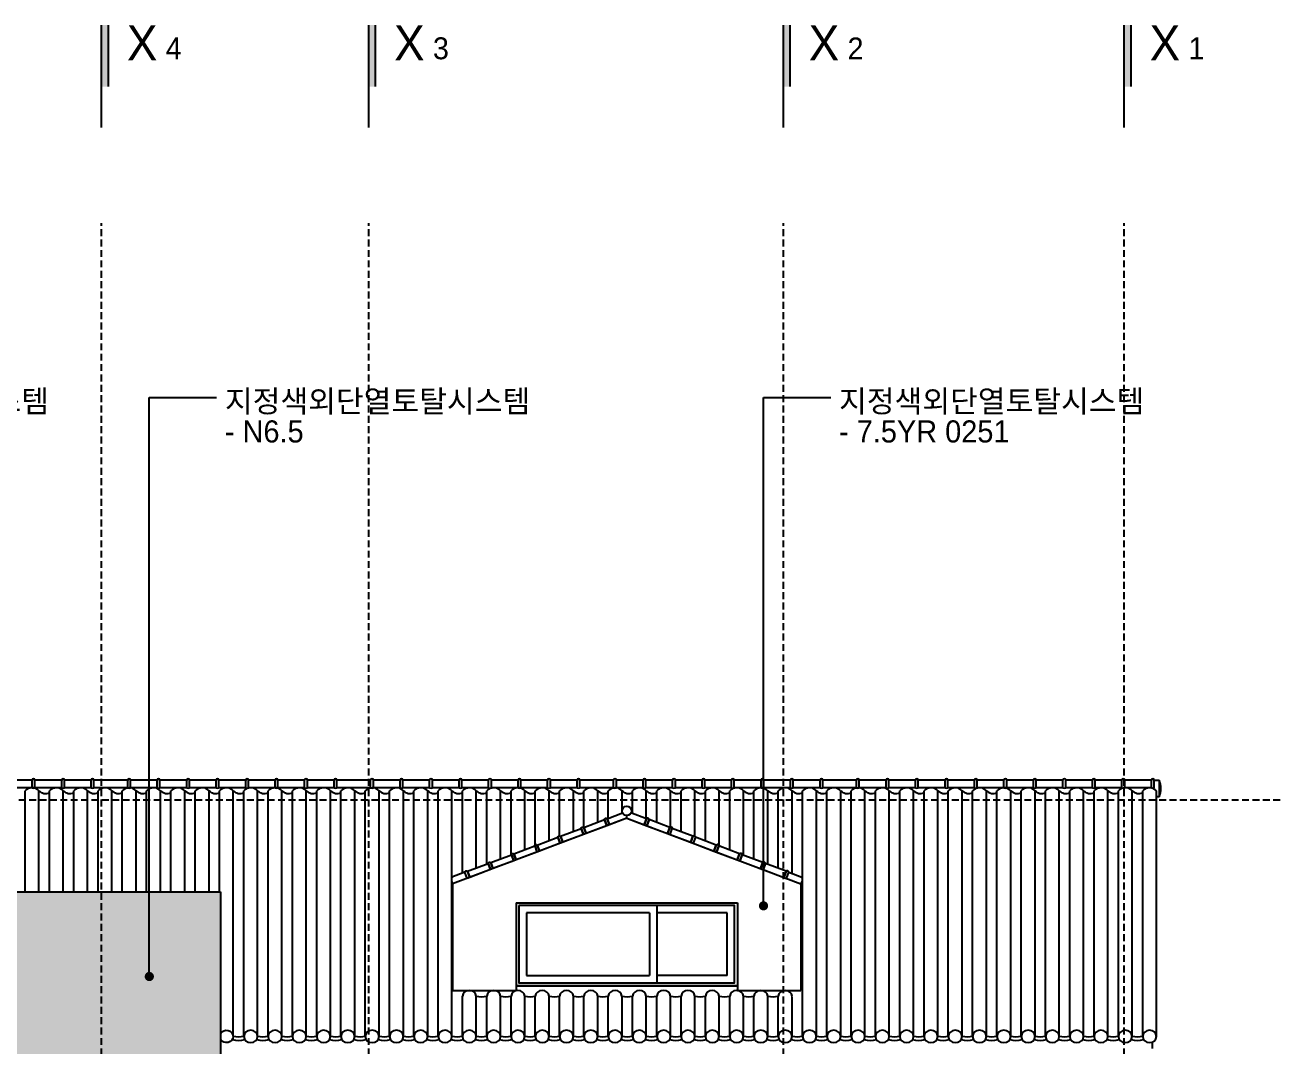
# Model space of a CAD drawing. Extents: x 11416736 to 11582377, y -14295679 to -14163266.
# Drawn here: x 11564336 to 11577986, y -14281668 to -14270594 of the extents above; entities that cross this region are included whole.
import ezdxf
from ezdxf.enums import TextEntityAlignment as Align

# ---------------------------------------------------------------- set-up
doc = ezdxf.new("R2010")
doc.units = 0
doc.header["$LTSCALE"] = 50
doc.header["$MEASUREMENT"] = 0
doc.linetypes.add('HIDDEN', pattern=[0.375, 0.25, -0.125])
for name, color, linetype in [('! 01 진한선', 2, 'CONTINUOUS'), ('! 02 중간선_01', 3, 'CONTINUOUS'), ('! 03 중간선_02', 145, 'CONTINUOUS'), ('! 04 가는선_01', 253, 'CONTINUOUS'), ('! 06 중심선', 11, 'CONTINUOUS'), ('! 12 지시선_안내선', 252, 'CONTINUOUS'), ('! 22 text 진한선', 7, 'CONTINUOUS'), ('! 30 스크린 40', 53, 'CONTINUOUS'), ('TEX', 3, 'CONTINUOUS')]:
    doc.layers.add(name, color=color, linetype=linetype)
doc.styles.add('굴림', font='Gulim.ttf')

msp = doc.modelspace()

# ---------------------------------------------------------------- hatches: boundary and pattern name
at = {"layer": '! 30 스크린 40', "ltscale": 30}
h = msp.add_hatch(dxfattribs=at)
h.set_pattern_fill('AR-SAND', color=256, scale=100)
h.set_pattern_definition([(37.5, (2965136.8, -10417321.28), (-6.2993358, 192.682377), [0, -152, 0, -170, 0, -162.5]), (7.5, (2965136.8, -10417321.28), (176.9776705, 282.2146065), [0, -82, 0, -137, 0, -52.5]), (327.5, (2965013.8, -10417321.28), (311.4141862, 0.5659054), [0, -50, 0, -180, 0, -235]), (317.5, (2965013.8, -10417321.28), (300.6126605, 87.7675565), [0, -25, 0, -118, 0, -135])])
edge = h.paths.add_edge_path()
edge.add_ellipse((11563840.9, -14287115.2), major_axis=(75, 0), ratio=0.8918919, start_angle=3.88521, end_angle=176.11479, ccw=False)
edge.add_arc((11563972.7, -14286896.2), 221.9, 255.11552, 284.88448)
edge.add_ellipse((11564104.6, -14287115.2), major_axis=(75, 0), ratio=0.8918919, start_angle=3.88521, end_angle=176.11479, ccw=False)
edge.add_arc((11564236.4, -14286896.2), 221.9, 255.11552, 284.88448)
edge.add_ellipse((11564368.2, -14287115.2), major_axis=(75, 0), ratio=0.8918919, start_angle=3.88521, end_angle=176.11479, ccw=False)
edge.add_arc((11564500.1, -14286896.2), 221.9, 255.11552, 284.88448)
edge.add_ellipse((11564631.9, -14287115.2), major_axis=(75, 0), ratio=0.8918919, start_angle=3.88521, end_angle=176.11479, ccw=False)
edge.add_arc((11564763.7, -14286896.2), 221.9, 255.11552, 284.88448)
edge.add_ellipse((11564895.5, -14287115.2), major_axis=(75, 0), ratio=0.8918919, start_angle=3.88521, end_angle=176.11479, ccw=False)
edge.add_arc((11565027.4, -14286896.2), 221.9, 255.11552, 284.88448)
edge.add_ellipse((11565159.2, -14287115.2), major_axis=(75, 0), ratio=0.8918919, start_angle=3.88521, end_angle=176.11479, ccw=False)
edge.add_arc((11565291, -14286896.2), 221.9, 255.11552, 284.88448)
edge.add_ellipse((11565422.9, -14287115.2), major_axis=(75, 0), ratio=0.8918919, start_angle=3.88521, end_angle=176.11479, ccw=False)
edge.add_arc((11565554.7, -14286896.2), 221.9, 255.11552, 284.88448)
edge.add_ellipse((11565686.5, -14287115.2), major_axis=(75, 0), ratio=0.8918919, start_angle=3.88521, end_angle=176.11479, ccw=False)
edge.add_arc((11565818.4, -14286896.2), 221.9, 255.11552, 284.88448)
edge.add_ellipse((11565950.2, -14287115.2), major_axis=(75, 0), ratio=0.8918919, start_angle=3.88521, end_angle=176.11479, ccw=False)
edge.add_arc((11566082, -14286896.2), 221.9, 255.11552, 284.88448)
edge.add_ellipse((11566213.8, -14287115.2), major_axis=(75, 0), ratio=0.8918919, start_angle=3.88521, end_angle=176.11479, ccw=False)
edge.add_arc((11566392.5, -14286644), 478, 257.45549, 277.59102)
edge.add_line((11566455.6, -14287117.9), (11566455.6, -14279998.3))
edge.add_line((11566455.6, -14279998.3), (11557875.6, -14279998.3))
edge.add_line((11557875.6, -14279998.3), (11557875.6, -14281698.3))
edge.add_line((11557875.6, -14281698.3), (11563715.6, -14281698.3))
edge.add_line((11563715.6, -14281698.3), (11563715.6, -14287118))
edge.add_arc((11563709.1, -14286896.2), 221.9, 271.69614, 284.88448)

# ---------------------------------------------------------------- linework, layer by layer
at = {"layer": '! 01 진한선', "ltscale": 30}
for p, q in [((11557875.6, -14279998.3), (11566455.6, -14279998.3)), ((11566455.6, -14279998.3), (11566455.6, -14287117.9))]:
    msp.add_line(p, q, dxfattribs=at)
at = {"layer": '! 02 중간선_01'}
for p, q in [((11576642.3, -14278966.9), (11576614.1, -14278966.9)), ((11576614.7, -14281566.3), (11576614.7, -14278900.1)), ((11568975.6, -14279910.3), (11568975.6, -14281066.4)), ((11572755.6, -14279910.3), (11572755.6, -14281066.4)), ((11576570.7, -14281698.3), (11576570.7, -14281627.2))]:
    msp.add_line(p, q, dxfattribs=at)
at = {"layer": '! 02 중간선_01', "color": 3, "ltscale": 30}
for p, q in [((11570865.6, -14279198.3), (11568975.6, -14279910.3)), ((11570865.6, -14279198.3), (11572755.6, -14279910.3)), ((11569665.6, -14280116.4), (11572065.6, -14280116.4)), ((11569665.6, -14280116.4), (11569665.6, -14281016.4)), ((11572065.6, -14280116.4), (11572065.6, -14281016.4)), ((11568975.6, -14281066.4), (11569665.6, -14281066.4)), ((11569665.6, -14281016.4), (11572065.6, -14281016.4)), ((11569665.6, -14281016.4), (11569665.6, -14281066.4)), ((11572065.6, -14281016.4), (11572065.6, -14281066.4)), ((11572065.6, -14281066.4), (11572755.6, -14281066.4))]:
    msp.add_line(p, q, dxfattribs=at)
at = {"layer": '! 02 중간선_01'}
msp.add_arc((11576447.8, -14278876.4), 214.6, 335.06446, 24.93554, dxfattribs=at)
at = {"layer": '! 03 중간선_02'}
for centre, radius, start, end in [((11569288.8, -14280914.3), 221.9, 255.11552, 284.88448), ((11569552.5, -14280914.3), 221.9, 255.11552, 284.88448), ((11569816.1, -14280914.3), 221.9, 255.11552, 284.88448), ((11570079.8, -14280914.3), 221.9, 255.11552, 284.88448), ((11570343.5, -14280914.3), 221.9, 255.11552, 284.88448), ((11570607.1, -14280914.3), 221.9, 255.11552, 284.88448), ((11570870.8, -14280914.3), 221.9, 255.11552, 284.88448), ((11571134.5, -14280914.3), 221.9, 255.11552, 284.88448), ((11571398.1, -14280914.3), 221.9, 255.11552, 284.88448), ((11571661.8, -14280914.3), 221.9, 255.11552, 284.88448), ((11571925.4, -14280914.3), 221.9, 255.11552, 284.88448), ((11572189.1, -14280914.3), 221.9, 255.11552, 284.88448), ((11572452.8, -14280914.3), 221.9, 255.11552, 284.88448), ((11566388.7, -14281347.3), 262.5, 284.76764, 284.93402), ((11566652.4, -14281347.3), 262.5, 255.06598, 284.93402), ((11566652.4, -14281347.3), 221.9, 255.11552, 284.88448), ((11566916.1, -14281347.3), 262.5, 255.06598, 284.93402), ((11566916.1, -14281347.3), 221.9, 255.11552, 284.88448), ((11567179.7, -14281347.3), 262.5, 255.06598, 284.93402), ((11567179.7, -14281347.3), 221.9, 255.11552, 284.88448), ((11567443.4, -14281347.3), 262.5, 255.06598, 284.93402), ((11567443.4, -14281347.3), 221.9, 255.11552, 284.88448), ((11567707, -14281347.3), 262.5, 255.06598, 284.93402), ((11567707, -14281347.3), 221.9, 255.11552, 284.88448), ((11567970.7, -14281347.3), 262.5, 255.06598, 284.93402), ((11567970.7, -14281347.3), 221.9, 255.11552, 284.88448), ((11568234.4, -14281347.3), 262.5, 255.06598, 284.93402), ((11568234.4, -14281347.3), 221.9, 255.11552, 284.88448), ((11568498, -14281347.3), 262.5, 255.06598, 284.93402), ((11568498, -14281347.3), 221.9, 255.11552, 284.88448), ((11568761.7, -14281347.3), 262.5, 255.06598, 284.93402), ((11568761.7, -14281347.3), 221.9, 255.11552, 284.88448), ((11569025.3, -14281347.3), 262.5, 255.06598, 284.93402), ((11569025.3, -14281347.3), 221.9, 255.11552, 284.88448), ((11569289, -14281347.3), 262.5, 255.06598, 284.93402), ((11569289, -14281347.3), 221.9, 255.11552, 284.88448), ((11569552.7, -14281347.3), 262.5, 255.06598, 284.93402), ((11569552.7, -14281347.3), 221.9, 255.11552, 284.88448), ((11569816.3, -14281347.3), 262.5, 255.06598, 284.93402), ((11569816.3, -14281347.3), 221.9, 255.11552, 284.88448), ((11570080, -14281347.3), 262.5, 255.06598, 284.93402), ((11570080, -14281347.3), 221.9, 255.11552, 284.88448), ((11570343.6, -14281347.3), 262.5, 255.06598, 284.93402), ((11570343.6, -14281347.3), 221.9, 255.11552, 284.88448), ((11570607.3, -14281347.3), 262.5, 255.06598, 284.93402), ((11570607.3, -14281347.3), 221.9, 255.11552, 284.88448), ((11570871, -14281347.3), 262.5, 255.06598, 284.93402), ((11570871, -14281347.3), 221.9, 255.11552, 284.88448), ((11571134.6, -14281347.3), 262.5, 255.06598, 284.93402), ((11571134.6, -14281347.3), 221.9, 255.11552, 284.88448), ((11571398.3, -14281347.3), 262.5, 255.06598, 284.93402), ((11571398.3, -14281347.3), 221.9, 255.11552, 284.88448), ((11571661.9, -14281347.3), 262.5, 255.06598, 284.93402), ((11571661.9, -14281347.3), 221.9, 255.11552, 284.88448), ((11571925.6, -14281347.3), 262.5, 255.06598, 284.93402), ((11571925.6, -14281347.3), 221.9, 255.11552, 284.88448), ((11572189.3, -14281347.3), 262.5, 255.06598, 284.93402), ((11572189.3, -14281347.3), 221.9, 255.11552, 284.88448), ((11572452.9, -14281347.3), 262.5, 255.06598, 284.93402), ((11572452.9, -14281347.3), 221.9, 255.11552, 284.88448), ((11572716.6, -14281347.3), 262.5, 255.06598, 284.93402), ((11572716.6, -14281347.3), 221.9, 255.11552, 284.88448), ((11572980.2, -14281347.3), 262.5, 255.06598, 284.93402), ((11572980.2, -14281347.3), 221.9, 255.11552, 284.88448), ((11573243.9, -14281347.3), 262.5, 255.06598, 284.93402), ((11573243.9, -14281347.3), 221.9, 255.11552, 284.88448), ((11573507.6, -14281347.3), 262.5, 255.06598, 284.93402), ((11573507.6, -14281347.3), 221.9, 255.11552, 284.88448), ((11573771.2, -14281347.3), 262.5, 255.06598, 284.93402), ((11573771.2, -14281347.3), 221.9, 255.11552, 284.88448), ((11574034.9, -14281347.3), 262.5, 255.06598, 284.93402), ((11574034.9, -14281347.3), 221.9, 255.11552, 284.88448), ((11574298.5, -14281347.3), 262.5, 255.06598, 284.93402), ((11574298.5, -14281347.3), 221.9, 255.11552, 284.88448), ((11574562.2, -14281347.3), 262.5, 255.06598, 284.93402), ((11574562.2, -14281347.3), 221.9, 255.11552, 284.88448), ((11574825.9, -14281347.3), 262.5, 255.06598, 284.93402), ((11574825.9, -14281347.3), 221.9, 255.11552, 284.88448), ((11575089.5, -14281347.3), 262.5, 255.06598, 284.93402), ((11575089.5, -14281347.3), 221.9, 255.11552, 284.88448), ((11575353.2, -14281347.3), 262.5, 255.06598, 284.93402), ((11575353.2, -14281347.3), 221.9, 255.11552, 284.88448), ((11575616.8, -14281347.3), 262.5, 255.06598, 284.93402), ((11575616.8, -14281347.3), 221.9, 255.11552, 284.88448), ((11575880.5, -14281347.3), 262.5, 255.06598, 284.93402), ((11575880.5, -14281347.3), 221.9, 255.11552, 284.88448), ((11576144.2, -14281347.3), 262.5, 255.06598, 284.93402), ((11576144.2, -14281347.3), 221.9, 255.11552, 284.88448), ((11576407.8, -14281347.3), 262.5, 255.06598, 284.93402), ((11576407.8, -14281347.3), 221.9, 255.11552, 284.88448)]:
    msp.add_arc(centre, radius, start, end, dxfattribs=at)
for centre in [(11569157, -14281133.3), (11569420.7, -14281133.3), (11569684.3, -14281133.3), (11569948, -14281133.3), (11570211.6, -14281133.3), (11570475.3, -14281133.3), (11570739, -14281133.3), (11571002.6, -14281133.3), (11571266.3, -14281133.3), (11571529.9, -14281133.3), (11571793.6, -14281133.3), (11572057.3, -14281133.3), (11572320.9, -14281133.3), (11572584.6, -14281133.3)]:
    msp.add_ellipse(centre, major_axis=(75, 0), ratio=0.8918919, start_param=0.0678097, end_param=3.073783, dxfattribs=at)
at = {"layer": '! 03 중간선_02', "extrusion": (0, 0, -1)}
msp.add_ellipse((11566520.6, -14281566.3), major_axis=(-75, 0), ratio=0.8918919, start_param=0.5241472, end_param=5.7590381, dxfattribs=at)
for centre in [(11566784.2, -14281566.3), (11567047.9, -14281566.3), (11567311.6, -14281566.3), (11567575.2, -14281566.3), (11567838.9, -14281566.3), (11568102.5, -14281566.3), (11568366.2, -14281566.3), (11568629.9, -14281566.3), (11568893.5, -14281566.3), (11569157.2, -14281566.3), (11569420.8, -14281566.3), (11569684.5, -14281566.3), (11569948.2, -14281566.3), (11570211.8, -14281566.3), (11570475.5, -14281566.3), (11570739.1, -14281566.3), (11571002.8, -14281566.3), (11571266.5, -14281566.3), (11571530.1, -14281566.3), (11571793.8, -14281566.3), (11572057.4, -14281566.3), (11572321.1, -14281566.3), (11572584.8, -14281566.3), (11572848.4, -14281566.3), (11573112.1, -14281566.3), (11573375.7, -14281566.3), (11573639.4, -14281566.3), (11573903.1, -14281566.3), (11574166.7, -14281566.3), (11574430.4, -14281566.3), (11574694, -14281566.3), (11574957.7, -14281566.3), (11575221.4, -14281566.3), (11575485, -14281566.3), (11575748.7, -14281566.3), (11576012.3, -14281566.3), (11576276, -14281566.3), (11576539.7, -14281566.3)]:
    msp.add_ellipse(centre, major_axis=(-75, 0), ratio=0.8918919, dxfattribs=at)
at = {"layer": '! 04 가는선_01'}
for p, q in [((11564413.1, -14278786), (11564123.1, -14278786)), ((11564413.1, -14278868.9), (11564413.1, -14278786)), ((11564443.1, -14278868.9), (11564443.1, -14278786)), ((11564733.1, -14278786), (11564443.1, -14278786)), ((11564733.1, -14278868.9), (11564733.1, -14278786)), ((11564763.1, -14278868.9), (11564763.1, -14278786)), ((11565053.2, -14278786), (11564763.1, -14278786)), ((11565053.2, -14278868.9), (11565053.2, -14278786)), ((11565083.2, -14278868.9), (11565083.2, -14278786)), ((11565449.5, -14278786), (11565083.2, -14278786)), ((11565449.5, -14278868.9), (11565449.5, -14278786)), ((11565479.5, -14278868.9), (11565479.5, -14278786)), ((11565769.5, -14278786), (11565479.5, -14278786)), ((11565769.5, -14278868.9), (11565769.5, -14278786)), ((11565799.5, -14278868.9), (11565799.5, -14278786)), ((11566089.6, -14278786), (11565799.5, -14278786)), ((11566089.6, -14278868.9), (11566089.6, -14278786)), ((11566119.6, -14278868.9), (11566119.6, -14278786)), ((11566409.6, -14278786), (11566119.6, -14278786)), ((11566409.6, -14278868.9), (11566409.6, -14278786)), ((11566439.6, -14278868.9), (11566439.6, -14278786)), ((11566729.7, -14278786), (11566439.6, -14278786)), ((11566729.7, -14278868.9), (11566729.7, -14278786)), ((11566759.7, -14278868.9), (11566759.7, -14278786)), ((11567049.7, -14278786), (11566759.7, -14278786)), ((11567049.7, -14278868.9), (11567049.7, -14278786)), ((11567079.7, -14278868.9), (11567079.7, -14278786)), ((11567369.7, -14278786), (11567079.7, -14278786)), ((11567369.7, -14278868.9), (11567369.7, -14278786)), ((11567399.7, -14278868.9), (11567399.7, -14278786)), ((11567689.8, -14278786), (11567399.7, -14278786)), ((11567689.8, -14278868.9), (11567689.8, -14278786)), ((11567719.8, -14278868.9), (11567719.8, -14278786)), ((11568086.1, -14278786), (11567719.8, -14278786)), ((11568086.1, -14278868.9), (11568086.1, -14278786)), ((11568116.1, -14278868.9), (11568116.1, -14278786)), ((11568406.1, -14278786), (11568116.1, -14278786)), ((11568406.1, -14278868.9), (11568406.1, -14278786)), ((11568436.1, -14278868.9), (11568436.1, -14278786)), ((11568726.2, -14278786), (11568436.1, -14278786)), ((11568726.2, -14278868.9), (11568726.2, -14278786)), ((11568756.2, -14278868.9), (11568756.2, -14278786)), ((11569046.2, -14278786), (11568756.2, -14278786)), ((11569046.2, -14278868.9), (11569046.2, -14278786)), ((11569076.2, -14278868.9), (11569076.2, -14278786)), ((11569366.3, -14278786), (11569076.2, -14278786)), ((11569366.3, -14278868.9), (11569366.3, -14278786)), ((11569396.3, -14278868.9), (11569396.3, -14278786)), ((11569686.3, -14278786), (11569396.3, -14278786)), ((11569686.3, -14278868.9), (11569686.3, -14278786)), ((11569716.3, -14278868.9), (11569716.3, -14278786)), ((11570006.3, -14278786), (11569716.3, -14278786)), ((11570006.3, -14278868.9), (11570006.3, -14278786)), ((11570036.3, -14278868.9), (11570036.3, -14278786)), ((11570326.4, -14278786), (11570036.3, -14278786)), ((11570326.4, -14278868.9), (11570326.4, -14278786)), ((11570356.4, -14278868.9), (11570356.4, -14278786)), ((11570722.7, -14278786), (11570356.4, -14278786)), ((11570722.7, -14278868.9), (11570722.7, -14278786)), ((11570752.7, -14278868.9), (11570752.7, -14278786)), ((11571042.7, -14278786), (11570752.7, -14278786)), ((11571042.7, -14278868.9), (11571042.7, -14278786)), ((11571072.7, -14278868.9), (11571072.7, -14278786)), ((11571362.8, -14278786), (11571072.7, -14278786)), ((11571362.8, -14278868.9), (11571362.8, -14278786)), ((11571392.8, -14278868.9), (11571392.8, -14278786)), ((11571682.8, -14278786), (11571392.8, -14278786)), ((11571682.8, -14278868.9), (11571682.8, -14278786)), ((11571712.8, -14278868.9), (11571712.8, -14278786)), ((11572002.9, -14278786), (11571712.8, -14278786)), ((11572002.9, -14278868.9), (11572002.9, -14278786)), ((11572032.9, -14278868.9), (11572032.9, -14278786)), ((11572322.9, -14278786), (11572032.9, -14278786)), ((11572322.9, -14278868.9), (11572322.9, -14278786)), ((11572352.9, -14278868.9), (11572352.9, -14278786)), ((11572642.9, -14278786), (11572352.9, -14278786)), ((11572642.9, -14278868.9), (11572642.9, -14278786)), ((11572672.9, -14278868.9), (11572672.9, -14278786)), ((11572963, -14278786), (11572672.9, -14278786)), ((11572963, -14278868.9), (11572963, -14278786)), ((11572993, -14278868.9), (11572993, -14278786)), ((11573359.3, -14278786), (11572993, -14278786)), ((11573359.3, -14278868.9), (11573359.3, -14278786)), ((11573389.3, -14278868.9), (11573389.3, -14278786)), ((11573679.3, -14278786), (11573389.3, -14278786)), ((11573679.3, -14278868.9), (11573679.3, -14278786)), ((11573709.3, -14278868.9), (11573709.3, -14278786)), ((11573999.4, -14278786), (11573709.3, -14278786)), ((11573999.4, -14278868.9), (11573999.4, -14278786)), ((11574029.4, -14278868.9), (11574029.4, -14278786)), ((11574319.4, -14278786), (11574029.4, -14278786)), ((11574319.4, -14278868.9), (11574319.4, -14278786)), ((11574349.4, -14278868.9), (11574349.4, -14278786)), ((11574639.5, -14278786), (11574349.4, -14278786)), ((11574639.5, -14278868.9), (11574639.5, -14278786)), ((11574669.5, -14278868.9), (11574669.5, -14278786)), ((11574959.5, -14278786), (11574669.5, -14278786)), ((11574959.5, -14278868.9), (11574959.5, -14278786)), ((11574989.5, -14278868.9), (11574989.5, -14278786)), ((11575279.5, -14278786), (11574989.5, -14278786)), ((11575279.5, -14278868.9), (11575279.5, -14278786)), ((11575309.5, -14278868.9), (11575309.5, -14278786)), ((11575599.6, -14278786), (11575309.5, -14278786)), ((11575599.6, -14278868.9), (11575599.6, -14278786)), ((11575629.6, -14278868.9), (11575629.6, -14278786)), ((11575919.6, -14278786), (11575629.6, -14278786)), ((11575919.6, -14278868.9), (11575919.6, -14278786)), ((11575949.6, -14278868.9), (11575949.6, -14278786)), ((11576239.7, -14278786), (11575949.6, -14278786)), ((11576239.7, -14278868.9), (11576239.7, -14278786)), ((11576269.7, -14278868.9), (11576269.7, -14278786)), ((11576559.7, -14278786), (11576269.7, -14278786)), ((11576559.7, -14278868.9), (11576559.7, -14278786)), ((11576589.7, -14278868.9), (11576589.7, -14278786)), ((11576589.7, -14278786), (11576642.3, -14278786)), ((11576642.3, -14278786), (11576642.3, -14278966.9)), ((11564413.1, -14278868.9), (11564123.1, -14278868.9)), ((11564336.3, -14279998.3), (11564336.3, -14278901.6)), ((11564733.1, -14278868.9), (11564443.1, -14278868.9)), ((11564486.3, -14279998.3), (11564486.3, -14278900.1)), ((11564599.9, -14279998.3), (11564599.9, -14278901.6)), ((11564749.9, -14279998.3), (11564749.9, -14278900.1)), ((11565053.2, -14278868.9), (11564763.1, -14278868.9)), ((11564863.6, -14279998.3), (11564863.6, -14278901.6)), ((11565013.6, -14279998.3), (11565013.6, -14278900.1)), ((11565449.5, -14278868.9), (11565083.2, -14278868.9)), ((11565127.3, -14279998.3), (11565127.3, -14278901.6)), ((11565277.3, -14279998.3), (11565277.3, -14278900.1)), ((11565277.3, -14279998.3), (11565277.3, -14278900.1)), ((11565390.9, -14279998.3), (11565390.9, -14278901.6)), ((11565769.5, -14278868.9), (11565479.5, -14278868.9)), ((11565540.9, -14279998.3), (11565540.9, -14278900.1)), ((11565654.6, -14279998.3), (11565654.6, -14278901.6)), ((11566089.6, -14278868.9), (11565799.5, -14278868.9)), ((11565804.6, -14279998.3), (11565804.6, -14278900.1)), ((11565918.2, -14279998.3), (11565918.2, -14278901.6)), ((11566068.2, -14279998.3), (11566068.2, -14278900.1)), ((11566409.6, -14278868.9), (11566119.6, -14278868.9)), ((11566181.9, -14279998.3), (11566181.9, -14278901.6)), ((11566331.9, -14279998.3), (11566331.9, -14278900.1)), ((11566729.7, -14278868.9), (11566439.6, -14278868.9)), ((11566445.6, -14279998.3), (11566445.6, -14278901.6)), ((11566595.6, -14281561.8), (11566595.6, -14278900.1)), ((11566709.2, -14281561.8), (11566709.2, -14278901.6)), ((11567049.7, -14278868.9), (11566759.7, -14278868.9)), ((11566859.2, -14281561.8), (11566859.2, -14278900.1)), ((11566972.9, -14281561.8), (11566972.9, -14278901.6)), ((11567369.7, -14278868.9), (11567079.7, -14278868.9)), ((11567122.9, -14281561.8), (11567122.9, -14278900.1)), ((11567236.6, -14281561.8), (11567236.6, -14278901.6)), ((11567386.6, -14281561.8), (11567386.6, -14278900.1)), ((11567689.8, -14278868.9), (11567399.7, -14278868.9)), ((11567500.2, -14281561.8), (11567500.2, -14278901.6)), ((11567650.2, -14281561.8), (11567650.2, -14278900.1)), ((11568086.1, -14278868.9), (11567719.8, -14278868.9)), ((11567763.9, -14281561.8), (11567763.9, -14278901.6)), ((11567913.9, -14281561.8), (11567913.9, -14278900.1)), ((11567913.9, -14281561.8), (11567913.9, -14278900.1)), ((11568027.5, -14281561.8), (11568027.5, -14278901.6)), ((11568406.1, -14278868.9), (11568116.1, -14278868.9)), ((11568177.5, -14281561.8), (11568177.5, -14278900.1)), ((11568291.2, -14281561.8), (11568291.2, -14278901.6)), ((11568726.2, -14278868.9), (11568436.1, -14278868.9)), ((11568441.2, -14281561.8), (11568441.2, -14278900.1)), ((11568554.9, -14281561.8), (11568554.9, -14278901.6)), ((11568704.9, -14281561.8), (11568704.9, -14278900.1)), ((11569046.2, -14278868.9), (11568756.2, -14278868.9)), ((11568818.5, -14281561.8), (11568818.5, -14278901.6)), ((11568968.5, -14281561.8), (11568968.5, -14278900.1)), ((11569366.3, -14278868.9), (11569076.2, -14278868.9)), ((11569082.2, -14279795.4), (11569082.2, -14278900.1)), ((11569232.2, -14279738.8), (11569232.2, -14278900.1)), ((11569345.8, -14279696), (11569345.8, -14278901.6)), ((11569686.3, -14278868.9), (11569396.3, -14278868.9)), ((11569495.8, -14279639.5), (11569495.8, -14278900.1)), ((11569609.5, -14279596.7), (11569609.5, -14278901.6)), ((11570006.3, -14278868.9), (11569716.3, -14278868.9)), ((11569759.5, -14279540.2), (11569759.5, -14278900.1)), ((11569873.2, -14279487.2), (11569873.2, -14278901.6)), ((11570023.2, -14279440.9), (11570023.2, -14278900.1)), ((11570326.4, -14278868.9), (11570036.3, -14278868.9)), ((11570136.8, -14279389.2), (11570136.8, -14278901.6)), ((11570286.8, -14279341.5), (11570286.8, -14278900.1)), ((11570722.7, -14278868.9), (11570356.4, -14278868.9)), ((11570400.5, -14279298.7), (11570400.5, -14278901.6)), ((11570550.5, -14279242.2), (11570550.5, -14278900.1)), ((11570550.5, -14279242.2), (11570550.5, -14278900.1)), ((11570664.1, -14279199.4), (11570664.1, -14278901.6)), ((11571042.7, -14278868.9), (11570752.7, -14278868.9)), ((11570814.1, -14279142.9), (11570814.1, -14278900.1)), ((11570927.8, -14279146.9), (11570927.8, -14278901.6)), ((11571362.8, -14278868.9), (11571072.7, -14278868.9)), ((11571077.8, -14279203.4), (11571077.8, -14278900.1)), ((11571191.5, -14279246.2), (11571191.5, -14278901.6)), ((11571341.5, -14279294), (11571341.5, -14278900.1)), ((11571682.8, -14278868.9), (11571392.8, -14278868.9)), ((11571455.1, -14279345.5), (11571455.1, -14278901.6)), ((11571605.1, -14279391.8), (11571605.1, -14278900.1)), ((11572002.9, -14278868.9), (11571712.8, -14278868.9)), ((11571718.8, -14279444.9), (11571718.8, -14278901.6)), ((11571868.8, -14279501.4), (11571868.8, -14278900.1)), ((11571982.4, -14279544.2), (11571982.4, -14278901.6)), ((11572322.9, -14278868.9), (11572032.9, -14278868.9)), ((11572132.4, -14279600.7), (11572132.4, -14278900.1)), ((11572246.1, -14279643.5), (11572246.1, -14278901.6)), ((11572642.9, -14278868.9), (11572352.9, -14278868.9)), ((11572396.1, -14279700), (11572396.1, -14278900.1)), ((11572509.8, -14279742.9), (11572509.8, -14278901.6)), ((11572659.8, -14279799.4), (11572659.8, -14278901.6)), ((11572963, -14278868.9), (11572672.9, -14278868.9)), ((11572773.4, -14281561.8), (11572773.4, -14278901.6)), ((11572923.4, -14281561.8), (11572923.4, -14278900.1)), ((11573359.3, -14278868.9), (11572993, -14278868.9)), ((11573037.1, -14281561.8), (11573037.1, -14278901.6)), ((11573187.1, -14281561.8), (11573187.1, -14278900.1)), ((11573187.1, -14281561.8), (11573187.1, -14278900.1)), ((11573300.7, -14281561.8), (11573300.7, -14278901.6)), ((11573679.3, -14278868.9), (11573389.3, -14278868.9)), ((11573450.7, -14281561.8), (11573450.7, -14278900.1)), ((11573564.4, -14281561.8), (11573564.4, -14278901.6)), ((11573999.4, -14278868.9), (11573709.3, -14278868.9)), ((11573714.4, -14281561.8), (11573714.4, -14278900.1)), ((11573828.1, -14281561.8), (11573828.1, -14278901.6)), ((11573978.1, -14281561.8), (11573978.1, -14278900.1)), ((11574319.4, -14278868.9), (11574029.4, -14278868.9)), ((11574091.7, -14281561.8), (11574091.7, -14278901.6)), ((11574241.7, -14281561.8), (11574241.7, -14278900.1)), ((11574639.5, -14278868.9), (11574349.4, -14278868.9)), ((11574355.4, -14281561.8), (11574355.4, -14278901.6)), ((11574505.4, -14281561.8), (11574505.4, -14278900.1)), ((11574619, -14281561.8), (11574619, -14278901.6)), ((11574959.5, -14278868.9), (11574669.5, -14278868.9)), ((11574769, -14281561.8), (11574769, -14278900.1)), ((11574882.7, -14281561.8), (11574882.7, -14278901.6)), ((11575279.5, -14278868.9), (11574989.5, -14278868.9)), ((11575032.7, -14281561.8), (11575032.7, -14278900.1)), ((11575146.4, -14281561.8), (11575146.4, -14278901.6)), ((11575296.4, -14281561.8), (11575296.4, -14278900.1)), ((11575599.6, -14278868.9), (11575309.5, -14278868.9)), ((11575410, -14281561.8), (11575410, -14278901.6)), ((11575560, -14281561.8), (11575560, -14278900.1)), ((11575919.6, -14278868.9), (11575629.6, -14278868.9)), ((11575673.7, -14281561.8), (11575673.7, -14278901.6)), ((11575823.7, -14281561.8), (11575823.7, -14278900.1)), ((11575937.3, -14281561.8), (11575937.3, -14278901.6)), ((11576239.7, -14278868.9), (11575949.6, -14278868.9)), ((11576087.3, -14281561.8), (11576087.3, -14278900.1)), ((11576201, -14281561.8), (11576201, -14278901.6)), ((11576559.7, -14278868.9), (11576269.7, -14278868.9)), ((11576351, -14281561.8), (11576351, -14278900.1)), ((11576464.7, -14281561.8), (11576464.7, -14278901.6)), ((11570865.6, -14279198.3), (11570865.6, -14279169.2)), ((11569082.2, -14281561.8), (11569082.2, -14281128.8)), ((11569232.2, -14281561.8), (11569232.2, -14281128.8)), ((11569345.8, -14281561.8), (11569345.8, -14281132.9)), ((11569495.8, -14281561.8), (11569495.8, -14281128.8)), ((11569609.5, -14281561.8), (11569609.5, -14281132.9)), ((11569759.5, -14281561.8), (11569759.5, -14281128.8)), ((11569873.2, -14281561.8), (11569873.2, -14281132.9)), ((11570023.2, -14281561.8), (11570023.2, -14281128.8)), ((11570136.8, -14281561.8), (11570136.8, -14281132.9)), ((11570286.8, -14281561.8), (11570286.8, -14281128.8)), ((11570400.5, -14281561.8), (11570400.5, -14281132.9)), ((11570550.5, -14281561.8), (11570550.5, -14281128.8)), ((11570550.5, -14281561.8), (11570550.5, -14281128.8)), ((11570664.1, -14281561.8), (11570664.1, -14281132.9)), ((11570814.1, -14281561.8), (11570814.1, -14281128.8)), ((11570927.8, -14281561.8), (11570927.8, -14281132.9)), ((11571077.8, -14281561.8), (11571077.8, -14281128.8)), ((11571191.5, -14281561.8), (11571191.5, -14281132.9)), ((11571341.5, -14281561.8), (11571341.5, -14281128.8)), ((11571455.1, -14281561.8), (11571455.1, -14281132.9)), ((11571605.1, -14281561.8), (11571605.1, -14281128.8)), ((11571718.8, -14281561.8), (11571718.8, -14281132.9)), ((11571868.8, -14281561.8), (11571868.8, -14281128.8)), ((11571982.4, -14281561.8), (11571982.4, -14281132.9)), ((11572132.4, -14281561.8), (11572132.4, -14281128.8)), ((11572246.1, -14281561.8), (11572246.1, -14281132.9)), ((11572396.1, -14281561.8), (11572396.1, -14281128.8)), ((11572509.8, -14281561.8), (11572509.8, -14281132.9)), ((11572659.8, -14281561.8), (11572659.8, -14281132.9))]:
    msp.add_line(p, q, dxfattribs=at)
at = {"layer": '! 04 가는선_01', "color": 9}
for p, q in [((11571190.6, -14280146.4), (11571190.6, -14280986.4)), ((11569775.6, -14280226.4), (11569775.6, -14280906.4)), ((11571110.6, -14280226.4), (11571110.6, -14280906.4)), ((11571955.6, -14280906.4), (11571955.6, -14280226.4)), ((11569775.6, -14280906.4), (11571110.6, -14280906.4)), ((11571955.6, -14280906.4), (11571190.6, -14280906.4)), ((11572065.6, -14281016.4), (11569665.6, -14281016.4))]:
    msp.add_line(p, q, dxfattribs=at)
at = {"layer": '! 04 가는선_01'}
for points in [[(11570648.9, -14279279.9), (11570424.3, -14279364.5), (11570399.7, -14279299), (11570624.3, -14279214.4)], [(11571082.3, -14279279.9), (11571306.9, -14279364.5), (11571331.6, -14279299), (11571107, -14279214.4)], [(11570396.3, -14279375.1), (11570171.7, -14279459.7), (11570147, -14279394.2), (11570371.6, -14279309.6)], [(11569890.9, -14279565.5), (11569666.3, -14279650.1), (11569641.7, -14279584.6), (11569866.3, -14279500)], [(11570143.6, -14279470.3), (11569919, -14279554.9), (11569894.3, -14279489.4), (11570118.9, -14279404.8)], [(11571587.7, -14279470.3), (11571812.3, -14279554.9), (11571836.9, -14279489.4), (11571612.4, -14279404.8)], [(11571840.3, -14279565.5), (11572064.9, -14279650.1), (11572089.6, -14279584.6), (11571865, -14279500)], [(11569638.3, -14279660.7), (11569413.7, -14279745.3), (11569389, -14279679.8), (11569613.6, -14279595.2)], [(11569385.6, -14279755.8), (11569161, -14279840.5), (11569136.3, -14279775), (11569360.9, -14279690.3)], [(11572345.7, -14279755.8), (11572570.3, -14279840.5), (11572594.9, -14279775), (11572370.3, -14279690.3)]]:
    msp.add_lwpolyline(points, close=True, dxfattribs=at)
for points in [[(11570648.9, -14279279.9), (11570624.3, -14279214.4, -0.6666667), (11570652.3, -14279203.8), (11570677, -14279269.3)], [(11571082.3, -14279279.9), (11571107, -14279214.4, 0.6666667), (11571078.9, -14279203.8), (11571054.3, -14279269.3)], [(11570396.3, -14279375.1), (11570371.6, -14279309.6, -0.6666667), (11570399.7, -14279299), (11570424.3, -14279364.5)], [(11571335, -14279375.1), (11571359.7, -14279309.6, 0.6666667), (11571331.6, -14279299), (11571306.9, -14279364.5)], [(11570143.6, -14279470.3), (11570118.9, -14279404.8, -0.6666667), (11570147, -14279394.2), (11570171.7, -14279459.7)], [(11571840.3, -14279565.5), (11571865, -14279500, 0.6666667), (11571836.9, -14279489.4), (11571812.3, -14279554.9)], [(11569638.3, -14279660.7), (11569613.6, -14279595.2, -0.6666667), (11569641.7, -14279584.6), (11569666.3, -14279650.1)], [(11572093, -14279660.7), (11572117.7, -14279595.2, 0.6666667), (11572089.6, -14279584.6), (11572064.9, -14279650.1)], [(11569132.9, -14279851), (11569108.3, -14279785.5, -0.6666667), (11569136.3, -14279775), (11569161, -14279840.5)], [(11569385.6, -14279755.8), (11569360.9, -14279690.3, -0.6666667), (11569389, -14279679.8), (11569413.7, -14279745.3)], [(11572345.7, -14279755.8), (11572370.3, -14279690.3, 0.6666667), (11572342.3, -14279679.8), (11572317.6, -14279745.3)], [(11572598.3, -14279851), (11572623, -14279785.5, 0.6666667), (11572594.9, -14279775), (11572570.3, -14279840.5)]]:
    msp.add_lwpolyline(points, format="xyb", close=True, dxfattribs=at)
for points in [[(11570865.6, -14279198.3), (11570677, -14279269.3), (11570652.3, -14279203.8), (11570820.4, -14279140.5)], [(11570865.6, -14279198.3), (11571054.3, -14279269.3), (11571078.9, -14279203.8), (11570910.9, -14279140.5)], [(11571335, -14279375.1), (11571559.6, -14279459.7), (11571584.3, -14279394.2), (11571359.7, -14279309.6)], [(11572317.6, -14279745.3), (11572342.3, -14279679.8), (11572117.7, -14279595.2), (11572093, -14279660.7)]]:
    msp.add_lwpolyline(points, dxfattribs=at)
for points in [[(11569866.3, -14279500, -0.6666667), (11569894.3, -14279489.4), (11569919, -14279554.9), (11569890.9, -14279565.5)], [(11571612.4, -14279404.8, 0.6666667), (11571584.3, -14279394.2), (11571559.6, -14279459.7), (11571587.7, -14279470.3)], [(11569132.9, -14279851), (11569108.3, -14279785.5), (11568967.2, -14279838.7, 0.268966), (11568975.6, -14279910.3, 0.268966)], [(11572598.3, -14279851), (11572623, -14279785.5), (11572764, -14279838.7, -0.268966), (11572755.6, -14279910.3, -0.268966)]]:
    msp.add_lwpolyline(points, format="xyb", dxfattribs=at)
at = {"layer": '! 04 가는선_01', "color": 9}
msp.add_lwpolyline([(11569695.6, -14280146.4), (11569695.6, -14280986.4), (11572035.6, -14280986.4), (11572035.6, -14280146.4)], close=True, dxfattribs=at)
for points in [[(11571110.6, -14280226.4), (11569775.6, -14280226.4)], [(11571955.6, -14280226.4), (11571190.6, -14280226.4)]]:
    msp.add_lwpolyline(points, dxfattribs=at)
at = {"layer": '! 04 가는선_01'}
msp.add_circle((11570865.6, -14279119.2), 50, dxfattribs=at)
for centre, radius, start, end in [((11564428.1, -14278786), 15, 0, 180), ((11564748.1, -14278786), 15, 0, 180), ((11565068.2, -14278786), 15, 0, 180), ((11565464.5, -14278786), 15, 0, 180), ((11565784.5, -14278786), 15, 0, 180), ((11566104.6, -14278786), 15, 0, 180), ((11566424.6, -14278786), 15, 0, 180), ((11566744.7, -14278786), 15, 0, 180), ((11567064.7, -14278786), 15, 0, 180), ((11567384.7, -14278786), 15, 0, 180), ((11567704.8, -14278786), 15, 0, 180), ((11568101.1, -14278786), 15, 0, 180), ((11568421.1, -14278786), 15, 0, 180), ((11568741.2, -14278786), 15, 0, 180), ((11569061.2, -14278786), 15, 0, 180), ((11569381.3, -14278786), 15, 0, 180), ((11569701.3, -14278786), 15, 0, 180), ((11570021.3, -14278786), 15, 0, 180), ((11570341.4, -14278786), 15, 0, 180), ((11570737.7, -14278786), 15, 0, 180), ((11571057.7, -14278786), 15, 0, 180), ((11571377.8, -14278786), 15, 0, 180), ((11571697.8, -14278786), 15, 0, 180), ((11572017.9, -14278786), 15, 0, 180), ((11572337.9, -14278786), 15, 0, 180), ((11572657.9, -14278786), 15, 0, 180), ((11572978, -14278786), 15, 0, 180), ((11573374.3, -14278786), 15, 0, 180), ((11573694.3, -14278786), 15, 0, 180), ((11574014.4, -14278786), 15, 0, 180), ((11574334.4, -14278786), 15, 0, 180), ((11574654.5, -14278786), 15, 0, 180), ((11574974.5, -14278786), 15, 0, 180), ((11575294.5, -14278786), 15, 0, 180), ((11575614.6, -14278786), 15, 0, 180), ((11575934.6, -14278786), 15, 0, 180), ((11576254.7, -14278786), 15, 0, 180), ((11576574.7, -14278786), 15, 0, 180), ((11564412, -14278972.9), 104, 44.46023, 136.73026), ((11564428.1, -14278837), 35.2, 244.80106, 295.19894), ((11564560.5, -14278827.2), 104, 224.46023, 292.26055), ((11564675.7, -14278972.9), 104, 44.46023, 136.73026), ((11564748.1, -14278837), 35.2, 244.80106, 295.19894), ((11564824.2, -14278827.2), 104, 224.46023, 292.26055), ((11564939.4, -14278972.9), 104, 44.46023, 136.73026), ((11565087.9, -14278827.2), 104, 224.46023, 292.26055), ((11565068.2, -14278837), 35.2, 244.80106, 295.19894), ((11565203, -14278972.9), 104, 44.46023, 136.73026), ((11565351.5, -14278827.2), 104, 224.46023, 292.26055), ((11565466.7, -14278972.9), 104, 44.46023, 136.73026), ((11565464.5, -14278837), 35.2, 244.80106, 295.19894), ((11565615.2, -14278827.2), 104, 224.46023, 292.26055), ((11565730.3, -14278972.9), 104, 44.46023, 136.73026), ((11565784.5, -14278837), 35.2, 244.80106, 295.19894), ((11565878.8, -14278827.2), 104, 224.46023, 292.26055), ((11565994, -14278972.9), 104, 44.46023, 136.73026), ((11566142.5, -14278827.2), 104, 224.46023, 292.26055), ((11566104.6, -14278837), 35.2, 244.80106, 295.19894), ((11566257.7, -14278972.9), 104, 44.46023, 136.73026), ((11566406.2, -14278827.2), 104, 224.46023, 292.26055), ((11566424.6, -14278837), 35.2, 244.80106, 295.19894), ((11566521.3, -14278972.9), 104, 44.46023, 136.73026), ((11566669.8, -14278827.2), 104, 224.46023, 292.26055), ((11566785, -14278972.9), 104, 44.46023, 136.73026), ((11566744.7, -14278837), 35.2, 244.80106, 295.19894), ((11566933.5, -14278827.2), 104, 224.46023, 292.26055), ((11567048.6, -14278972.9), 104, 44.46023, 136.73026), ((11567064.7, -14278837), 35.2, 244.80106, 295.19894), ((11567197.1, -14278827.2), 104, 224.46023, 292.26055), ((11567312.3, -14278972.9), 104, 44.46023, 136.73026), ((11567384.7, -14278837), 35.2, 244.80106, 295.19894), ((11567460.8, -14278827.2), 104, 224.46023, 292.26055), ((11567576, -14278972.9), 104, 44.46023, 136.73026), ((11567724.5, -14278827.2), 104, 224.46023, 292.26055), ((11567704.8, -14278837), 35.2, 244.80106, 295.19894), ((11567839.6, -14278972.9), 104, 44.46023, 136.73026), ((11567988.1, -14278827.2), 104, 224.46023, 292.26055), ((11568103.3, -14278972.9), 104, 44.46023, 136.73026), ((11568101.1, -14278837), 35.2, 244.80106, 295.19894), ((11568251.8, -14278827.2), 104, 224.46023, 292.26055), ((11568366.9, -14278972.9), 104, 44.46023, 136.73026), ((11568421.1, -14278837), 35.2, 244.80106, 295.19894), ((11568515.4, -14278827.2), 104, 224.46023, 292.26055), ((11568630.6, -14278972.9), 104, 44.46023, 136.73026), ((11568779.1, -14278827.2), 104, 224.46023, 292.26055), ((11568741.2, -14278837), 35.2, 244.80106, 295.19894), ((11568894.3, -14278972.9), 104, 44.46023, 136.73026), ((11569042.8, -14278827.2), 104, 224.46023, 292.26055), ((11569061.2, -14278837), 35.2, 244.80106, 295.19894), ((11569157.9, -14278972.9), 104, 44.46023, 136.73026), ((11569306.4, -14278827.2), 104, 224.46023, 292.26055), ((11569421.6, -14278972.9), 104, 44.46023, 136.73026), ((11569381.3, -14278837), 35.2, 244.80106, 295.19894), ((11569570.1, -14278827.2), 104, 224.46023, 292.26055), ((11569685.2, -14278972.9), 104, 44.46023, 136.73026), ((11569701.3, -14278837), 35.2, 244.80106, 295.19894), ((11569833.7, -14278827.2), 104, 224.46023, 292.26055), ((11569948.9, -14278972.9), 104, 44.46023, 136.73026), ((11570021.3, -14278837), 35.2, 244.80106, 295.19894), ((11570097.4, -14278827.2), 104, 224.46023, 292.26055), ((11570212.6, -14278972.9), 104, 44.46023, 136.73026), ((11570361.1, -14278827.2), 104, 224.46023, 292.26055), ((11570341.4, -14278837), 35.2, 244.80106, 295.19894), ((11570476.2, -14278972.9), 104, 44.46023, 136.73026), ((11570624.7, -14278827.2), 104, 224.46023, 292.26055), ((11570739.9, -14278972.9), 104, 44.46023, 136.73026), ((11570737.7, -14278837), 35.2, 244.80106, 295.19894), ((11570888.4, -14278827.2), 104, 224.46023, 292.26055), ((11571003.5, -14278972.9), 104, 44.46023, 136.73026), ((11571057.7, -14278837), 35.2, 244.80106, 295.19894), ((11571152, -14278827.2), 104, 224.46023, 292.26055), ((11571267.2, -14278972.9), 104, 44.46023, 136.73026), ((11571415.7, -14278827.2), 104, 224.46023, 292.26055), ((11571377.8, -14278837), 35.2, 244.80106, 295.19894), ((11571530.9, -14278972.9), 104, 44.46023, 136.73026), ((11571679.4, -14278827.2), 104, 224.46023, 292.26055), ((11571697.8, -14278837), 35.2, 244.80106, 295.19894), ((11571794.5, -14278972.9), 104, 44.46023, 136.73026), ((11571943, -14278827.2), 104, 224.46023, 292.26055), ((11572058.2, -14278972.9), 104, 44.46023, 136.73026), ((11572017.9, -14278837), 35.2, 244.80106, 295.19894), ((11572206.7, -14278827.2), 104, 224.46023, 292.26055), ((11572321.8, -14278972.9), 104, 44.46023, 136.73026), ((11572337.9, -14278837), 35.2, 244.80106, 295.19894), ((11572470.3, -14278827.2), 104, 224.46023, 292.26055), ((11572585.5, -14278972.9), 104, 44.46023, 136.73026), ((11572657.9, -14278837), 35.2, 244.80106, 295.19894), ((11572734, -14278827.2), 104, 224.46023, 292.26055), ((11572849.2, -14278972.9), 104, 44.46023, 136.73026), ((11572997.7, -14278827.2), 104, 224.46023, 292.26055), ((11572978, -14278837), 35.2, 244.80106, 295.19894), ((11573112.8, -14278972.9), 104, 44.46023, 136.73026), ((11573261.3, -14278827.2), 104, 224.46023, 292.26055), ((11573376.5, -14278972.9), 104, 44.46023, 136.73026), ((11573374.3, -14278837), 35.2, 244.80106, 295.19894), ((11573525, -14278827.2), 104, 224.46023, 292.26055), ((11573640.1, -14278972.9), 104, 44.46023, 136.73026), ((11573694.3, -14278837), 35.2, 244.80106, 295.19894), ((11573788.6, -14278827.2), 104, 224.46023, 292.26055), ((11573903.8, -14278972.9), 104, 44.46023, 136.73026), ((11574052.3, -14278827.2), 104, 224.46023, 292.26055), ((11574014.4, -14278837), 35.2, 244.80106, 295.19894), ((11574167.5, -14278972.9), 104, 44.46023, 136.73026), ((11574316, -14278827.2), 104, 224.46023, 292.26055), ((11574334.4, -14278837), 35.2, 244.80106, 295.19894), ((11574431.1, -14278972.9), 104, 44.46023, 136.73026), ((11574579.6, -14278827.2), 104, 224.46023, 292.26055), ((11574694.8, -14278972.9), 104, 44.46023, 136.73026), ((11574654.5, -14278837), 35.2, 244.80106, 295.19894), ((11574843.3, -14278827.2), 104, 224.46023, 292.26055), ((11574958.4, -14278972.9), 104, 44.46023, 136.73026), ((11574974.5, -14278837), 35.2, 244.80106, 295.19894), ((11575106.9, -14278827.2), 104, 224.46023, 292.26055), ((11575222.1, -14278972.9), 104, 44.46023, 136.73026), ((11575294.5, -14278837), 35.2, 244.80106, 295.19894), ((11575370.6, -14278827.2), 104, 224.46023, 292.26055), ((11575485.8, -14278972.9), 104, 44.46023, 136.73026), ((11575634.3, -14278827.2), 104, 224.46023, 292.26055), ((11575614.6, -14278837), 35.2, 244.80106, 295.19894), ((11575749.4, -14278972.9), 104, 44.46023, 136.73026), ((11575897.9, -14278827.2), 104, 224.46023, 292.26055), ((11575934.6, -14278837), 35.2, 244.80106, 295.19894), ((11576013.1, -14278972.9), 104, 44.46023, 136.73026), ((11576161.6, -14278827.2), 104, 224.46023, 292.26055), ((11576276.7, -14278972.9), 104, 44.46023, 136.73026), ((11576254.7, -14278837), 35.2, 244.80106, 295.19894), ((11576425.2, -14278827.2), 104, 224.46023, 292.26055), ((11576540.4, -14278972.9), 104, 44.46023, 136.73026), ((11576574.7, -14278837), 35.2, 244.80106, 295.19894)]:
    msp.add_arc(centre, radius, start, end, dxfattribs=at)
at = {"layer": '! 06 중심선', "color": 251, "linetype": 'HIDDEN', "ltscale": 6}
for p, q in [((11565165.6, -14291896.1), (11565165.6, -14272743)), ((11568065.6, -14291896.1), (11568065.6, -14272743)), ((11572565.6, -14291896.1), (11572565.6, -14272743)), ((11576265.6, -14291896.1), (11576265.6, -14272743)), ((11542106.1, -14278998.3), (11577986, -14278998.3)), ((11542106.1, -14278998.3), (11577986, -14278998.3))]:
    msp.add_line(p, q, dxfattribs=at)
at = {"layer": '! 12 지시선_안내선'}
for points in [[(11565683.9, -14280916.3), (11565683.9, -14274633.9)], [(11565683.9, -14274633.9), (11566414.5, -14274633.9)], [(11572349.5, -14280149.4), (11572349.5, -14274633.9)], [(11572349.5, -14274633.9), (11573080.1, -14274633.9)]]:
    msp.add_lwpolyline(points, dxfattribs=at)
at = {"layer": '! 12 지시선_안내선', "const_width": 50}
for points in [[(11572324.5, -14280149.4, 1), (11572374.5, -14280149.4, 1)], [(11565658.9, -14280916.3, 1), (11565708.9, -14280916.3, 1)]]:
    msp.add_lwpolyline(points, format="xyb", close=True, dxfattribs=at)
at = {"layer": '! 22 text 진한선', "color": 3}
for p, q in [((11565165.6, -14271703.6), (11565165.6, -14270593.8)), ((11565239.6, -14271259.6), (11565239.6, -14270593.8)), ((11568065.6, -14271703.6), (11568065.6, -14270593.8)), ((11568139.6, -14271259.6), (11568139.6, -14270593.8)), ((11572565.6, -14271703.6), (11572565.6, -14270593.8)), ((11572639.6, -14271259.6), (11572639.6, -14270593.8)), ((11576265.6, -14271703.6), (11576265.6, -14270593.8)), ((11576339.6, -14271259.6), (11576339.6, -14270593.8))]:
    msp.add_line(p, q, dxfattribs=at)
for points in [[(11565165.6, -14270593.8), (11565239.6, -14270593.8), (11565165.6, -14271259.6), (11565239.6, -14271259.6)], [(11568065.6, -14270593.8), (11568139.6, -14270593.8), (11568065.6, -14271259.6), (11568139.6, -14271259.6)], [(11572565.6, -14270593.8), (11572639.6, -14270593.8), (11572565.6, -14271259.6), (11572639.6, -14271259.6)], [(11576265.6, -14270593.8), (11576339.6, -14270593.8), (11576265.6, -14271259.6), (11576339.6, -14271259.6)]]:
    msp.add_solid(points, dxfattribs=at)

# ---------------------------------------------------------------- texts
at = {"layer": '! 22 text 진한선', "color": 3, "linetype": 'Continuous', "style": '굴림'}
for s, height, p in [('X', 380.2, (11565606.1, -14270787)), ('X', 380.2, (11568506.1, -14270787)), ('X', 380.2, (11573006.1, -14270787)), ('X', 380.2, (11576706.1, -14270787)), ('4', 237.6, (11565948.4, -14270844.8)), ('3', 237.6, (11568848.4, -14270844.8)), ('2', 237.6, (11573348.4, -14270844.8)), ('1', 237.6, (11577048.4, -14270844.8))]:
    msp.add_text(s, height=height, dxfattribs=at).set_placement(p, align=Align.MIDDLE)
at = {"layer": 'TEX', "linetype": 'Continuous', "style": '굴림'}
for s, p in [('지정색외단열토탈시스템', (11561281.3, -14274793.3)), ('지정색외단열토탈시스템', (11566504.4, -14274793.3)), ('지정색외단열토탈시스템', (11573170, -14274793.3)), ('- N6.5', (11566503.8, -14275122)), ('- 7.5YR 0251 ', (11573169.4, -14275122))]:
    msp.add_text(s, height=240, dxfattribs=at).set_placement(p)

doc.saveas('drawing.dxf')
